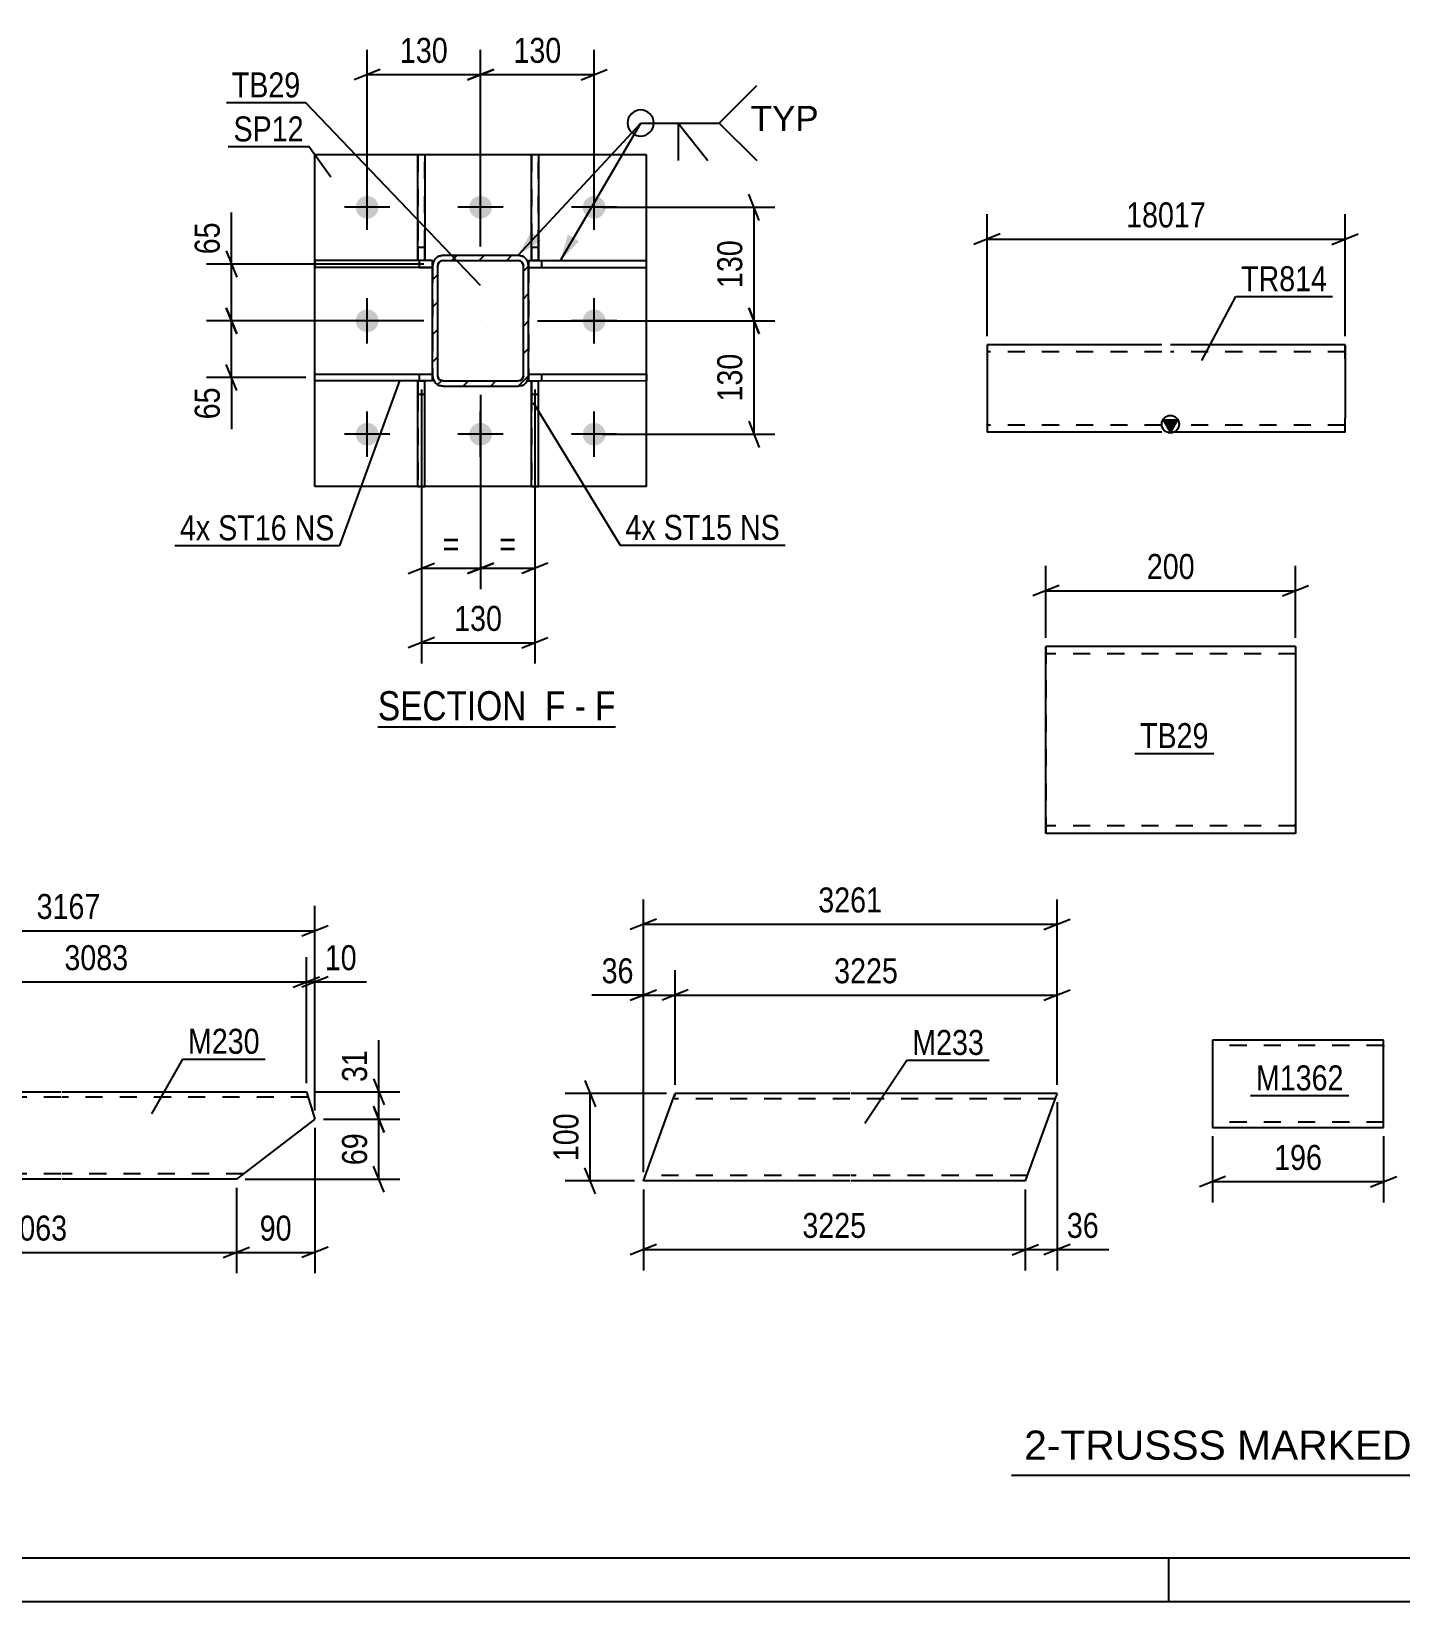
# Model space of a CAD drawing. Header units: millimetres. Extents: x 0 to 841, y 0 to 594.
# Drawn here: x 290.8 to 447.6, y 0 to 179.9 of the extents above; entities that cross this region are included whole.
import ezdxf

# ---------------------------------------------------------------- set-up
doc = ezdxf.new("R2010")
doc.units = ezdxf.units.MM
doc.linetypes.add('DXK_LINE_DOT2', pattern=[3.9198, 1.9599, -1.9599])
doc.linetypes.add('DXK_LINE_DOT3', pattern=[5.9187, 2.979, -0.9799, 0.9799, -0.9799])
doc.styles.add('Arial', font='ARIAL.TTF', dxfattribs={"height": 0.2})
doc.styles.add('Arial Narrow', font='ARIALN.TTF', dxfattribs={"height": 0.2})

# ---------------------------------------------------------------- blocks, each defined once
blk = doc.blocks.new('Unknown-272366259-1135')
at = {"color": 5, "linetype": 'Continuous'}
for p, q in [((5, 5), (836, 5)), ((421, 0), (421, 5)), ((0, 0), (841, 0))]:
    blk.add_line(p, q, dxfattribs=at)
blk = doc.blocks.new('Unknown-272366259-17 - 2912')
at = {"color": 6, "linetype": 'Continuous'}
blk.add_line((330.43, 100.21), (357.64, 100.21), dxfattribs=at)
at = {"color": 0, "linetype": 'Continuous'}
for points in [[(348.53, 100.96), (348.53, 104.46), (330.43, 104.46), (330.43, 100.96)], [(351.93, 100.96), (351.93, 104.46), (349.58, 104.46), (349.58, 100.96)], [(354.25, 100.96), (354.25, 104.46), (352.98, 104.46), (352.98, 100.96)], [(357.64, 100.96), (357.64, 104.46), (355.3, 104.46), (355.3, 100.96)]]:
    blk.add_wipeout(points, dxfattribs=at)
at = {"color": 7, "linetype": 'Continuous', "style": 'Arial Narrow'}
for s, p in [('SECTION ', (330.43, 100.96)), ('F', (349.58, 100.96)), ('F', (355.3, 100.96)), ('-', (352.98, 100.96))]:
    blk.add_text(s, height=3.34, dxfattribs=at).set_placement(p)
blk = doc.blocks.new('Part-272366259-5274 - 5268')
at = {"color": 2, "linetype": 'Continuous'}
for p, q in [((274.13, 58.4), (272.55, 57.2)), ((274.13, 58.4), (294.13, 58.4)), ((294.23, 58.4), (322.24, 58.4)), ((322.24, 58.4), (323.22, 55.26)), ((272.55, 57.2), (266.79, 52.81)), ((323.22, 55.26), (314.23, 48.4)), ((267.78, 49.6), (266.79, 52.81)), ((268.13, 48.49), (267.78, 49.6)), ((268.16, 48.4), (268.13, 48.49)), ((294.13, 48.4), (268.16, 48.4)), ((314.23, 48.4), (294.23, 48.4))]:
    blk.add_line(p, q, dxfattribs=at)
at = {"color": 7, "linetype": 'DXK_LINE_DOT2'}
for p, q in [((274.13, 58.4), (273.16, 57.66)), ((294.13, 57.8), (273.34, 57.8)), ((322.43, 57.8), (294.23, 57.8)), ((267.78, 49.6), (268.05, 48.76)), ((294.13, 49), (267.97, 49)), ((315.02, 49), (294.23, 49))]:
    blk.add_line(p, q, dxfattribs=at)
blk = doc.blocks.new('Part-272366259-2799 - 2783')
at = {"color": 2, "linetype": 'Continuous'}
for p, q in [((364.04, 57), (364.48, 58.2)), ((384.48, 58.2), (364.48, 58.2)), ((408.22, 58.2), (384.58, 58.2)), ((408.09, 57.85), (404.58, 48.2)), ((408.19, 58.11), (408.09, 57.85)), ((408.22, 58.2), (408.19, 58.11)), ((360.84, 48.2), (364.04, 57)), ((384.48, 48.2), (360.84, 48.2)), ((404.58, 48.2), (384.58, 48.2))]:
    blk.add_line(p, q, dxfattribs=at)
at = {"color": 7, "linetype": 'DXK_LINE_DOT2'}
for p, q in [((384.48, 57.6), (364.26, 57.6)), ((364.45, 58.11), (364.35, 57.85)), ((364.48, 58.2), (364.45, 58.11)), ((408, 57.6), (384.58, 57.6)), ((384.48, 48.8), (361.06, 48.8)), ((404.8, 48.8), (384.58, 48.8)), ((360.84, 48.2), (360.87, 48.29))]:
    blk.add_line(p, q, dxfattribs=at)
blk = doc.blocks.new('Part-272366259-2927 - 2912')
at = {"color": 2, "linetype": 'Continuous'}
for p, q in [((348.81, 165.74), (348.01, 165.74)), ((348.01, 153.65), (348.01, 165.74)), ((348.81, 165.74), (348.81, 153.65)), ((348.81, 153.65), (348.01, 153.65)), ((348.81, 153.65), (348.81, 153.65))]:
    blk.add_line(p, q, dxfattribs=at)
at = {"color": 7, "linetype": 'DXK_LINE_DOT2'}
for p, q in [((348.01, 165.74), (348.01, 155.15)), ((348.81, 155.15), (348.81, 165.74)), ((348.81, 155.15), (348.01, 155.15)), ((348.01, 155.15), (348.01, 153.65)), ((348.81, 153.65), (348.81, 155.15))]:
    blk.add_line(p, q, dxfattribs=at)
blk = doc.blocks.new('Part-272366259-2934 - 2912')
at = {"color": 2, "linetype": 'Continuous'}
for p, q in [((323.2, 139.84), (323.2, 140.64)), ((323.2, 140.64), (336.7, 140.64)), ((336.7, 140.44), (336.7, 139.84)), ((335.01, 139.84), (323.2, 139.84)), ((336.7, 139.84), (335.81, 139.84)), ((336.7, 139.84), (336.7, 139.84))]:
    blk.add_line(p, q, dxfattribs=at)
at = {"color": 7, "linetype": 'DXK_LINE_DOT2'}
for p, q in [((335.2, 139.84), (335.2, 140.64)), ((335.2, 140.64), (336.7, 140.64)), ((336.7, 139.84), (336.7, 140.64)), ((336.7, 140.64), (336.7, 140.44)), ((335.81, 139.84), (335.01, 139.84))]:
    blk.add_line(p, q, dxfattribs=at)
blk = doc.blocks.new('Part-272366259-2985 - 2912')
at = {"color": 2, "linetype": 'Continuous'}
for p, q in [((335.01, 139.85), (335.01, 139.85)), ((335.01, 127.74), (335.01, 139.85)), ((335.01, 139.85), (335.81, 139.85)), ((335.81, 127.74), (335.81, 139.85)), ((335.01, 127.74), (335.81, 127.74))]:
    blk.add_line(p, q, dxfattribs=at)
at = {"color": 7, "linetype": 'DXK_LINE_DOT2'}
for p, q in [((335.01, 139.85), (335.01, 138.35)), ((335.01, 139.85), (335.01, 139.85)), ((335.81, 138.35), (335.81, 139.85)), ((335.01, 138.35), (335.01, 127.74)), ((335.01, 138.35), (335.81, 138.35)), ((335.81, 127.74), (335.81, 138.35))]:
    blk.add_line(p, q, dxfattribs=at)
blk = doc.blocks.new('Part-272366259-2941 - 2912')
at = {"linetype": 'Continuous'}
h = blk.add_hatch(dxfattribs=at)
h.set_pattern_fill('', scale=0.7, style=0, pattern_type=0)
h.set_pattern_definition([(45, (347.699, 140.4368), (-1.57154, 1.57154), [])])
h.paths.add_polyline_path([(347.61, 139.98), (347.7, 140.44), (347.7, 153.04), (347.61, 153.5), (347.35, 153.89), (346.96, 154.15), (346.5, 154.24), (337.9, 154.24), (337.44, 154.15), (337.05, 153.89), (336.79, 153.5), (336.7, 153.04), (336.7, 140.44), (336.79, 139.98), (337.05, 139.59), (337.44, 139.33), (337.9, 139.24), (346.5, 139.24), (346.96, 139.33), (347.35, 139.59)])
h.paths.add_polyline_path([(346.73, 139.88), (346.5, 139.84), (337.9, 139.84), (337.67, 139.88), (337.47, 140.01), (337.34, 140.21), (337.3, 140.44), (337.3, 153.04), (337.34, 153.27), (337.47, 153.46), (337.67, 153.59), (337.9, 153.64), (346.5, 153.64), (346.73, 153.59), (346.92, 153.46), (347.05, 153.27), (347.1, 153.04), (347.1, 140.44), (347.05, 140.21), (346.92, 140.01)])
at = {"color": 7, "linetype": 'DXK_LINE_DOT2'}
for p, q in [((336.7, 153.04), (336.79, 153.5)), ((336.7, 153.04), (336.7, 140.44)), ((337.34, 153.27), (337.3, 153.04)), ((337.3, 140.44), (337.3, 153.04)), ((337.47, 153.46), (337.34, 153.27)), ((337.44, 154.15), (337.9, 154.24)), ((337.67, 153.59), (337.47, 153.46)), ((337.9, 153.64), (337.67, 153.59)), ((337.9, 154.24), (346.5, 154.24)), ((337.9, 153.64), (346.5, 153.64)), ((346.5, 154.24), (346.96, 154.15)), ((346.73, 153.59), (346.5, 153.64)), ((346.92, 153.46), (346.73, 153.59)), ((347.05, 153.27), (346.92, 153.46)), ((347.1, 153.04), (347.05, 153.27)), ((347.1, 140.44), (347.1, 153.04)), ((347.61, 153.5), (347.7, 153.04)), ((347.7, 153.04), (347.7, 140.44)), ((336.79, 139.98), (336.7, 140.44)), ((337.3, 140.44), (337.34, 140.21)), ((347.05, 140.21), (347.1, 140.44)), ((347.7, 140.44), (347.61, 139.98)), ((337.34, 140.21), (337.47, 140.01)), ((337.9, 139.24), (337.44, 139.33)), ((337.47, 140.01), (337.67, 139.88)), ((337.67, 139.88), (337.9, 139.84)), ((337.9, 139.84), (346.5, 139.84)), ((337.9, 139.24), (346.5, 139.24)), ((346.5, 139.84), (346.73, 139.88)), ((346.96, 139.33), (346.5, 139.24)), ((346.73, 139.88), (346.92, 140.01)), ((346.92, 140.01), (347.05, 140.21))]:
    blk.add_line(p, q, dxfattribs=at)
at = {"color": 2, "linetype": 'Continuous'}
for p, q in [((336.79, 153.5), (336.7, 153.04)), ((336.7, 153.04), (336.7, 153.04)), ((336.7, 140.44), (336.7, 153.04)), ((337.3, 153.04), (337.34, 153.27)), ((337.3, 153.04), (337.3, 153.04)), ((337.3, 140.44), (337.3, 153.04)), ((337.34, 153.27), (337.47, 153.46)), ((337.9, 154.24), (337.44, 154.15)), ((337.47, 153.46), (337.67, 153.59)), ((337.67, 153.59), (337.9, 153.64)), ((337.9, 154.24), (337.9, 154.24)), ((337.9, 154.24), (346.5, 154.24)), ((337.9, 153.64), (337.9, 153.64)), ((337.9, 153.64), (346.5, 153.64)), ((346.5, 154.24), (346.5, 154.24)), ((346.96, 154.15), (346.5, 154.24)), ((346.5, 153.64), (346.5, 153.64)), ((346.5, 153.64), (346.73, 153.59)), ((346.73, 153.59), (346.92, 153.46)), ((346.92, 153.46), (347.05, 153.27)), ((347.05, 153.27), (347.1, 153.04)), ((347.1, 153.04), (347.1, 153.04)), ((347.1, 140.44), (347.1, 153.04)), ((347.7, 153.04), (347.61, 153.5)), ((347.7, 153.04), (347.7, 153.04)), ((347.7, 140.44), (347.7, 153.04)), ((336.7, 140.44), (336.7, 140.44)), ((336.7, 140.44), (336.79, 139.98)), ((337.3, 140.44), (337.3, 140.44)), ((337.34, 140.21), (337.3, 140.44)), ((347.1, 140.44), (347.05, 140.21)), ((347.1, 140.44), (347.1, 140.44)), ((347.61, 139.98), (347.7, 140.44)), ((347.7, 140.44), (347.7, 140.44)), ((337.47, 140.01), (337.34, 140.21)), ((337.44, 139.33), (337.9, 139.24)), ((337.67, 139.88), (337.47, 140.01)), ((337.9, 139.84), (337.67, 139.88)), ((337.9, 139.84), (337.9, 139.84)), ((337.9, 139.84), (346.5, 139.84)), ((337.9, 139.24), (337.9, 139.24)), ((337.9, 139.24), (346.5, 139.24)), ((346.73, 139.88), (346.5, 139.84)), ((346.5, 139.84), (346.5, 139.84)), ((346.5, 139.24), (346.96, 139.33)), ((346.5, 139.24), (346.5, 139.24)), ((346.92, 140.01), (346.73, 139.88)), ((347.05, 140.21), (346.92, 140.01))]:
    blk.add_line(p, q, dxfattribs=at)
at = {"color": 7, "linetype": 'DXK_LINE_DOT3'}
blk.add_line((342.2, 146.74), (342.2, 146.74), dxfattribs=at)
at = {"color": 7, "linetype": 'DXK_LINE_DOT2'}
for centre, start, end in [((337.9, 153.04), 112.5, 157.5), ((346.5, 153.04), 22.5, 67.5), ((337.9, 140.44), 202.5, 247.5), ((346.5, 140.44), 292.5, 337.5)]:
    blk.add_arc(centre, 1.2, start, end, dxfattribs=at)
at = {"color": 2, "linetype": 'Continuous'}
for centre, start, end in [((337.9, 153.04), 112.5, 157.5), ((346.5, 153.04), 22.5, 67.5), ((337.9, 140.44), 202.5, 247.5), ((346.5, 140.44), 292.5, 337.5)]:
    blk.add_arc(centre, 1.2, start, end, dxfattribs=at)
blk = doc.blocks.new('Part-272366259-2995 - 2912')
at = {"color": 2, "linetype": 'Continuous'}
for p, q in [((323.2, 127.74), (323.2, 165.74)), ((361.2, 165.74), (323.2, 165.74)), ((361.2, 127.74), (361.2, 165.74)), ((361.2, 127.74), (323.2, 127.74))]:
    blk.add_line(p, q, dxfattribs=at)
blk = doc.blocks.new('Part-272366259-2963 - 2912')
at = {"color": 2, "linetype": 'Continuous'}
for p, q in [((335.81, 165.74), (335.01, 165.74)), ((335.02, 153.65), (335.01, 165.74)), ((335.81, 165.74), (335.82, 153.65)), ((335.82, 153.65), (335.02, 153.65)), ((335.82, 153.65), (335.82, 153.65))]:
    blk.add_line(p, q, dxfattribs=at)
at = {"color": 7, "linetype": 'DXK_LINE_DOT2'}
for p, q in [((335.01, 165.74), (335.02, 155.15)), ((335.82, 155.15), (335.81, 165.74)), ((335.82, 155.15), (335.02, 155.15)), ((335.02, 155.15), (335.02, 153.65)), ((335.82, 153.65), (335.82, 155.15))]:
    blk.add_line(p, q, dxfattribs=at)
blk = doc.blocks.new('Part-272366259-3003 - 2912')
at = {"color": 2, "linetype": 'Continuous'}
for p, q in [((347.7, 153.63), (361.2, 153.64)), ((347.7, 153.63), (347.7, 153.63)), ((347.7, 153.63), (347.7, 153.04)), ((361.2, 152.84), (361.2, 153.64)), ((347.7, 152.83), (361.2, 152.84))]:
    blk.add_line(p, q, dxfattribs=at)
at = {"color": 7, "linetype": 'DXK_LINE_DOT2'}
for p, q in [((347.7, 152.83), (347.7, 153.63)), ((347.7, 153.04), (347.7, 152.83)), ((349.2, 152.83), (349.2, 153.63)), ((347.7, 152.83), (347.7, 152.83))]:
    blk.add_line(p, q, dxfattribs=at)
blk = doc.blocks.new('Part-272366259-3009 - 2912')
at = {"color": 2, "linetype": 'Continuous'}
for p, q in [((348.01, 139.85), (348.01, 139.85)), ((348.01, 127.74), (348.01, 139.85)), ((348.01, 139.85), (348.81, 139.85)), ((348.81, 127.74), (348.81, 139.85)), ((348.01, 127.74), (348.81, 127.74))]:
    blk.add_line(p, q, dxfattribs=at)
at = {"color": 7, "linetype": 'DXK_LINE_DOT2'}
for p, q in [((348.01, 139.85), (348.01, 138.35)), ((348.01, 139.85), (348.01, 139.85)), ((348.81, 138.35), (348.81, 139.85)), ((348.01, 138.35), (348.01, 127.74)), ((348.01, 138.35), (348.81, 138.35)), ((348.81, 127.74), (348.81, 138.35))]:
    blk.add_line(p, q, dxfattribs=at)
blk = doc.blocks.new('Part-272366259-3026 - 2912')
at = {"color": 2, "linetype": 'Continuous'}
for p, q in [((347.7, 140.63), (361.2, 140.64)), ((347.7, 140.44), (347.7, 139.83)), ((361.2, 140.64), (361.2, 139.84)), ((347.7, 139.83), (347.7, 139.83)), ((348.01, 139.83), (347.7, 139.83)), ((361.2, 139.84), (348.81, 139.83))]:
    blk.add_line(p, q, dxfattribs=at)
at = {"color": 7, "linetype": 'DXK_LINE_DOT2'}
for p, q in [((347.7, 140.63), (347.7, 140.63)), ((347.7, 140.63), (347.7, 139.83)), ((347.7, 140.63), (347.7, 140.44)), ((349.2, 139.83), (349.2, 140.63)), ((348.81, 139.83), (348.01, 139.83))]:
    blk.add_line(p, q, dxfattribs=at)
blk = doc.blocks.new('Part-272366259-3031 - 2912')
at = {"color": 2, "linetype": 'Continuous'}
for p, q in [((336.7, 153.64), (323.2, 153.64)), ((323.2, 153.64), (323.2, 152.84)), ((336.7, 153.64), (336.7, 153.64)), ((336.7, 153.64), (336.7, 153.03)), ((336.7, 152.84), (323.2, 152.84))]:
    blk.add_line(p, q, dxfattribs=at)
at = {"color": 7, "linetype": 'DXK_LINE_DOT2'}
for p, q in [((335.2, 152.84), (335.2, 153.64)), ((336.7, 152.84), (336.7, 153.64)), ((336.7, 153.03), (336.7, 152.84)), ((335.2, 152.84), (336.7, 152.84))]:
    blk.add_line(p, q, dxfattribs=at)
blk = doc.blocks.new('Bolt-272366259-3039 - 2912')
at = {"linetype": 'Continuous'}
for points in [[(327.9, 159.74, -1), (330.5, 159.74, -1)], [(340.9, 159.74, -1), (343.5, 159.74, -1)], [(353.9, 159.74, -1), (356.5, 159.74, -1)], [(327.9, 146.74, -1), (330.5, 146.74, -1)], [(353.9, 146.74, -1), (356.5, 146.74, -1)], [(327.9, 133.74, -1), (330.5, 133.74, -1)], [(340.9, 133.74, -1), (343.5, 133.74, -1)], [(353.9, 133.74, -1), (356.5, 133.74, -1)]]:
    blk.add_hatch(color=1, dxfattribs=at).paths.add_polyline_path(points)
at = {"color": 1, "linetype": 'Continuous'}
for p, q in [((329.2, 157.14), (329.2, 162.34)), ((342.2, 157.14), (342.2, 162.34)), ((355.2, 157.14), (355.2, 162.34)), ((331.8, 159.74), (326.6, 159.74)), ((344.8, 159.74), (339.6, 159.74)), ((357.8, 159.74), (352.6, 159.74)), ((329.2, 144.14), (329.2, 149.34)), ((355.2, 144.14), (355.2, 149.34)), ((331.8, 146.74), (326.6, 146.74)), ((357.8, 146.74), (352.6, 146.74)), ((329.2, 131.14), (329.2, 136.34)), ((342.2, 131.14), (342.2, 136.34)), ((355.2, 131.14), (355.2, 136.34)), ((331.8, 133.74), (326.6, 133.74)), ((344.8, 133.74), (339.6, 133.74)), ((357.8, 133.74), (352.6, 133.74))]:
    blk.add_line(p, q, dxfattribs=at)
blk = doc.blocks.new('Part-272366259-2760 - 2756')
at = {"color": 2, "linetype": 'Continuous'}
for p, q in [((406.95, 107.71), (406.95, 109.43)), ((406.95, 109.43), (406.95, 109.43)), ((435.53, 109.43), (406.95, 109.43)), ((435.53, 109.43), (435.53, 109.3)), ((435.53, 109.3), (435.53, 108.92)), ((435.53, 108.92), (435.53, 107.71)), ((406.95, 88), (406.95, 107.71)), ((435.53, 107.71), (435.53, 88)), ((406.95, 88), (406.95, 88)), ((435.53, 88), (406.95, 88))]:
    blk.add_line(p, q, dxfattribs=at)
at = {"color": 7, "linetype": 'DXK_LINE_DOT2'}
for p, q in [((406.95, 109.43), (406.95, 88)), ((406.95, 109.43), (406.95, 109.43)), ((406.95, 108.57), (406.95, 108.57)), ((435.53, 108.57), (406.95, 108.57)), ((406.95, 108.5), (406.95, 108.57)), ((406.95, 108.37), (406.95, 108.5)), ((406.95, 108.32), (406.95, 108.37)), ((406.95, 108.04), (406.95, 108.32)), ((435.53, 109.43), (435.53, 88)), ((435.53, 108.37), (435.53, 107.71)), ((406.95, 88.92), (406.95, 89.06)), ((406.95, 88.86), (406.95, 88.86)), ((435.53, 88.86), (406.95, 88.86)), ((435.53, 88.92), (435.53, 89.06)), ((435.53, 88.86), (435.53, 88.92)), ((406.95, 88), (406.95, 88))]:
    blk.add_line(p, q, dxfattribs=at)
blk = doc.blocks.new('Part-272366259-2736 - 2730')
at = {"linetype": 'Continuous'}
blk.add_hatch(color=2, dxfattribs=at).paths.add_polyline_path([(421.2, 133.99), (420.4, 135.39), (422, 135.39)])
at = {"color": 2, "linetype": 'Continuous'}
for p, q in [((420.2, 143.99), (400.2, 143.99)), ((400.2, 143.99), (400.2, 133.99)), ((441.2, 143.99), (421.2, 143.99)), ((441.2, 143.99), (441.2, 142.39)), ((441.2, 142.39), (441.2, 135.59)), ((421.2, 133.99), (420.4, 135.39)), ((420.4, 135.39), (422, 135.39)), ((422, 135.39), (421.2, 133.99)), ((441.2, 133.99), (441.2, 135.59)), ((420.2, 133.99), (400.2, 133.99)), ((441.2, 133.99), (421.2, 133.99))]:
    blk.add_line(p, q, dxfattribs=at)
at = {"color": 7, "linetype": 'DXK_LINE_DOT2'}
for p, q in [((420.2, 143.19), (400.2, 143.19)), ((441.2, 143.19), (421.2, 143.19)), ((441.2, 142.39), (441.2, 143.87)), ((441.2, 134.86), (441.2, 135.29)), ((400.2, 134.79), (400.2, 134.86)), ((420.2, 134.79), (400.2, 134.79)), ((441.2, 134.79), (421.2, 134.79)), ((441.2, 134.79), (441.2, 134.86))]:
    blk.add_line(p, q, dxfattribs=at)
at = {"color": 2, "linetype": 'Continuous'}
blk.add_circle((421.2, 134.89), 1, dxfattribs=at)
blk = doc.blocks.new('Part-272366259-18644 - 18643')
at = {"color": 2, "linetype": 'Continuous'}
for p, q in [((445.62, 64.32), (426.02, 64.32)), ((426.02, 64.32), (426.02, 54.41)), ((445.62, 55.52), (445.62, 64.32)), ((426.02, 54.41), (426.02, 54.32)), ((426.02, 54.32), (445.62, 54.32)), ((445.62, 54.32), (445.62, 55.52))]:
    blk.add_line(p, q, dxfattribs=at)
at = {"color": 7, "linetype": 'DXK_LINE_DOT2'}
for p, q in [((445.62, 63.72), (426.02, 63.72)), ((445.62, 63.72), (445.62, 63.68)), ((445.62, 63.68), (445.62, 63.72)), ((445.62, 63.58), (445.62, 63.68)), ((445.62, 63.68), (445.62, 63.58)), ((426.02, 54.92), (426.02, 54.97)), ((445.62, 54.92), (426.02, 54.92)), ((445.62, 54.97), (445.62, 55.29)), ((445.62, 54.92), (445.62, 54.97))]:
    blk.add_line(p, q, dxfattribs=at)
blk = doc.blocks.new('StraightDimension-272366259-5302 - 5268')
at = {"color": 7, "linetype": 'Continuous'}
for p, q in [((329.94, 59.9), (331.14, 56.9)), ((323.24, 58.4), (332.94, 58.4)), ((330.54, 55.26), (330.54, 58.4)), ((331.14, 53.76), (329.94, 56.76)), ((324.22, 55.26), (332.94, 55.26))]:
    blk.add_line(p, q, dxfattribs=at)
at = {"color": 0}
blk.add_wipeout([(329.79, 63.78), (325.59, 63.78), (325.59, 58.93), (329.79, 58.93)], dxfattribs=at)
at = {"color": 7, "linetype": 'Continuous'}
blk.add_line((330.54, 58.4), (330.54, 64.31), dxfattribs=at)
blk.add_line((330.54, 58.4), (330.54, 64.31), dxfattribs=at)
at = {"color": 3, "style": 'Arial Narrow'}
blk.add_text('31', height=2.863, rotation=90.0002, dxfattribs=at).set_placement((329.19, 59.53))
blk = doc.blocks.new('StraightDimension-272366259-5393 - 5268')
at = {"color": 7, "linetype": 'Continuous'}
for p, q in [((268.16, 47.4), (268.16, 37.61)), ((314.23, 47.4), (314.23, 37.61)), ((269.66, 40.61), (266.66, 39.41)), ((268.16, 40.01), (314.23, 40.01)), ((312.73, 39.41), (315.73, 40.61))]:
    blk.add_line(p, q, dxfattribs=at)
at = {"color": 0}
blk.add_wipeout([(295.45, 40.76), (295.45, 44.96), (286.94, 44.96), (286.94, 40.76)], dxfattribs=at)
at = {"color": 3, "style": 'Arial Narrow'}
blk.add_text('3063', height=2.863, dxfattribs=at).set_placement((287.54, 41.36))
blk = doc.blocks.new('StraightDimension-272366259-5277 - 5268')
at = {"color": 7, "linetype": 'Continuous'}
for p, q in [((329.94, 56.76), (331.14, 53.76)), ((324.22, 55.26), (332.94, 55.26)), ((330.54, 48.4), (330.54, 55.26)), ((331.14, 46.9), (329.94, 49.9)), ((315.23, 48.4), (332.94, 48.4))]:
    blk.add_line(p, q, dxfattribs=at)
at = {"color": 0}
blk.add_wipeout([(329.79, 54.26), (325.59, 54.26), (325.59, 49.4), (329.79, 49.4)], dxfattribs=at)
at = {"color": 3, "style": 'Arial Narrow'}
blk.add_text('69', height=2.863, rotation=90.0002, dxfattribs=at).set_placement((329.19, 50))
blk = doc.blocks.new('StraightDimension-272366259-5417 - 5268')
at = {"color": 7, "linetype": 'Continuous'}
for p, q in [((323.22, 54.26), (323.22, 37.61)), ((314.23, 47.4), (314.23, 37.61)), ((312.73, 39.41), (315.73, 40.61)), ((314.23, 40.01), (323.22, 40.01)), ((324.72, 40.61), (321.72, 39.41))]:
    blk.add_line(p, q, dxfattribs=at)
at = {"color": 0}
blk.add_wipeout([(321.15, 40.76), (321.15, 44.96), (316.3, 44.96), (316.3, 40.76)], dxfattribs=at)
at = {"color": 3, "style": 'Arial Narrow'}
blk.add_text('90', height=2.863, dxfattribs=at).set_placement((316.9, 41.36))
blk = doc.blocks.new('StraightDimension-272366259-5435 - 5268')
at = {"color": 7, "linetype": 'Continuous'}
for p, q in [((266.79, 53.81), (266.79, 79.71)), ((323.22, 56.26), (323.22, 79.71)), ((268.29, 77.46), (265.29, 76.26)), ((321.72, 76.26), (324.72, 77.46)), ((266.79, 76.86), (323.22, 76.86))]:
    blk.add_line(p, q, dxfattribs=at)
at = {"color": 0}
blk.add_wipeout([(299.26, 77.61), (299.26, 81.81), (290.75, 81.81), (290.75, 77.61)], dxfattribs=at)
at = {"color": 3, "style": 'Arial Narrow'}
blk.add_text('3167', height=2.863, dxfattribs=at).set_placement((291.35, 78.21))
blk = doc.blocks.new('StraightDimension-272366259-5446 - 5268')
at = {"color": 7, "linetype": 'Continuous'}
for p, q in [((322.24, 59.4), (322.24, 73.84)), ((323.22, 56.26), (323.22, 73.84)), ((320.74, 70.39), (323.74, 71.59)), ((324.72, 71.59), (321.72, 70.39)), ((322.24, 70.99), (323.22, 70.99))]:
    blk.add_line(p, q, dxfattribs=at)
at = {"color": 0}
blk.add_wipeout([(328.6, 71.74), (328.6, 75.94), (323.75, 75.94), (323.75, 71.74)], dxfattribs=at)
at = {"color": 7, "linetype": 'Continuous'}
blk.add_line((323.22, 70.99), (329.13, 70.99), dxfattribs=at)
blk.add_line((323.22, 70.99), (329.13, 70.99), dxfattribs=at)
at = {"color": 3, "style": 'Arial Narrow'}
blk.add_text('10', height=2.863, dxfattribs=at).set_placement((324.35, 72.34))
blk = doc.blocks.new('StraightDimension-272366259-5480 - 5268')
at = {"color": 7, "linetype": 'Continuous'}
for p, q in [((274.13, 59.4), (274.13, 73.84)), ((322.24, 59.4), (322.24, 73.84)), ((275.63, 71.59), (272.63, 70.39)), ((274.13, 70.99), (322.24, 70.99)), ((320.74, 70.39), (323.74, 71.59))]:
    blk.add_line(p, q, dxfattribs=at)
at = {"color": 0}
blk.add_wipeout([(302.44, 71.74), (302.44, 75.94), (293.93, 75.94), (293.93, 71.74)], dxfattribs=at)
at = {"color": 3, "style": 'Arial Narrow'}
blk.add_text('3083', height=2.863, dxfattribs=at).set_placement((294.53, 72.34))
blk = doc.blocks.new('StraightDimension-272366259-2802 - 2783')
at = {"color": 7, "linetype": 'Continuous'}
for p, q in [((354.15, 59.7), (355.35, 56.7)), ((363.48, 58.2), (351.9, 58.2)), ((354.75, 48.2), (354.75, 58.2)), ((355.35, 46.7), (354.15, 49.7)), ((359.84, 48.2), (351.9, 48.2))]:
    blk.add_line(p, q, dxfattribs=at)
at = {"color": 0}
blk.add_wipeout([(354, 56.55), (349.8, 56.55), (349.8, 49.86), (354, 49.86)], dxfattribs=at)
at = {"color": 3, "style": 'Arial Narrow'}
blk.add_text('100', height=2.863, rotation=90.0002, dxfattribs=at).set_placement((353.4, 50.46))
blk = doc.blocks.new('StraightDimension-272366259-2876 - 2783')
at = {"color": 7, "linetype": 'Continuous'}
for p, q in [((364.48, 59.2), (364.48, 72.34)), ((408.22, 59.2), (408.22, 72.34)), ((365.98, 70.09), (362.98, 68.89)), ((364.48, 69.49), (408.22, 69.49)), ((406.72, 68.89), (409.72, 70.09))]:
    blk.add_line(p, q, dxfattribs=at)
at = {"color": 0}
blk.add_wipeout([(390.61, 70.24), (390.61, 74.44), (382.09, 74.44), (382.09, 70.24)], dxfattribs=at)
at = {"color": 3, "style": 'Arial Narrow'}
blk.add_text('3225', height=2.863, dxfattribs=at).set_placement((382.69, 70.84))
blk = doc.blocks.new('StraightDimension-272366259-2828 - 2783')
at = {"color": 7, "linetype": 'Continuous'}
for p, q in [((360.84, 49.2), (360.84, 80.45)), ((408.22, 59.2), (408.22, 80.45)), ((362.34, 78.2), (359.34, 77)), ((360.84, 77.6), (408.22, 77.6)), ((406.72, 77), (409.72, 78.2))]:
    blk.add_line(p, q, dxfattribs=at)
at = {"color": 0}
blk.add_wipeout([(388.79, 78.35), (388.79, 82.55), (380.27, 82.55), (380.27, 78.35)], dxfattribs=at)
at = {"color": 3, "style": 'Arial Narrow'}
blk.add_text('3261', height=2.863, dxfattribs=at).set_placement((380.87, 78.95))
blk = doc.blocks.new('StraightDimension-272366259-2839 - 2783')
at = {"color": 7, "linetype": 'Continuous'}
for p, q in [((408.22, 57.2), (408.22, 37.92)), ((404.58, 47.2), (404.58, 37.92)), ((403.08, 39.72), (406.08, 40.92)), ((404.58, 40.32), (408.22, 40.32)), ((409.72, 40.92), (406.72, 39.72))]:
    blk.add_line(p, q, dxfattribs=at)
at = {"color": 0}
blk.add_wipeout([(413.6, 41.07), (413.6, 45.27), (408.74, 45.27), (408.74, 41.07)], dxfattribs=at)
at = {"color": 7, "linetype": 'Continuous'}
blk.add_line((408.22, 40.32), (414.13, 40.32), dxfattribs=at)
blk.add_line((408.22, 40.32), (414.13, 40.32), dxfattribs=at)
at = {"color": 3, "style": 'Arial Narrow'}
blk.add_text('36', height=2.863, dxfattribs=at).set_placement((409.34, 41.67))
blk = doc.blocks.new('StraightDimension-272366259-2858 - 2783')
at = {"color": 7, "linetype": 'Continuous'}
for p, q in [((360.84, 47.2), (360.84, 37.92)), ((404.58, 47.2), (404.58, 37.92)), ((362.34, 40.92), (359.34, 39.72)), ((360.84, 40.32), (404.58, 40.32)), ((403.08, 39.72), (406.08, 40.92))]:
    blk.add_line(p, q, dxfattribs=at)
at = {"color": 0}
blk.add_wipeout([(386.97, 41.07), (386.97, 45.27), (378.45, 45.27), (378.45, 41.07)], dxfattribs=at)
at = {"color": 3, "style": 'Arial Narrow'}
blk.add_text('3225', height=2.863, dxfattribs=at).set_placement((379.05, 41.67))
blk = doc.blocks.new('StraightDimension-272366259-2893 - 2783')
at = {"color": 7, "linetype": 'Continuous'}
for p, q in [((360.84, 49.2), (360.84, 72.34)), ((364.48, 59.2), (364.48, 72.34)), ((359.34, 68.89), (362.34, 70.09)), ((360.84, 69.49), (364.48, 69.49)), ((365.98, 70.09), (362.98, 68.89))]:
    blk.add_line(p, q, dxfattribs=at)
at = {"color": 0}
blk.add_wipeout([(360.32, 70.24), (360.32, 74.44), (355.46, 74.44), (355.46, 70.24)], dxfattribs=at)
at = {"color": 7, "linetype": 'Continuous'}
blk.add_line((360.84, 69.49), (354.93, 69.49), dxfattribs=at)
blk.add_line((360.84, 69.49), (354.93, 69.49), dxfattribs=at)
at = {"color": 3, "style": 'Arial Narrow'}
blk.add_text('36', height=2.863, dxfattribs=at).set_placement((356.06, 70.84))
blk = doc.blocks.new('StraightDimension-272366259-3062 - 2912')
at = {"color": 7, "linetype": 'Continuous'}
for p, q in [((313.07, 148.24), (314.27, 145.24)), ((335.7, 146.74), (310.82, 146.74)), ((313.67, 140.24), (313.67, 146.74)), ((314.27, 138.74), (313.07, 141.74)), ((322.2, 140.24), (310.82, 140.24))]:
    blk.add_line(p, q, dxfattribs=at)
at = {"color": 0}
blk.add_wipeout([(312.92, 139.71), (308.72, 139.71), (308.72, 134.85), (312.92, 134.85)], dxfattribs=at)
at = {"color": 7, "linetype": 'Continuous'}
blk.add_line((313.67, 140.24), (313.67, 134.33), dxfattribs=at)
blk.add_line((313.67, 140.24), (313.67, 134.33), dxfattribs=at)
at = {"color": 3, "style": 'Arial Narrow'}
blk.add_text('65', height=2.863, rotation=90.0002, dxfattribs=at).set_placement((312.32, 135.45))
blk = doc.blocks.new('StraightDimension-272366259-3124 - 2912')
at = {"color": 7, "linetype": 'Continuous'}
for p, q in [((348.41, 138.85), (348.41, 115.98)), ((342.2, 138.24), (342.2, 115.98)), ((340.7, 117.78), (343.7, 118.98)), ((349.91, 118.98), (346.91, 117.78)), ((342.2, 118.38), (348.41, 118.38))]:
    blk.add_line(p, q, dxfattribs=at)
at = {"color": 0}
blk.add_wipeout([(346.87, 119.13), (346.87, 123.33), (343.75, 123.33), (343.75, 119.13)], dxfattribs=at)
at = {"color": 3, "style": 'Arial Narrow'}
blk.add_text('=', height=2.86, dxfattribs=at).set_placement((344.35, 119.73))
blk = doc.blocks.new('StraightDimension-272366259-3069 - 2912')
at = {"color": 7, "linetype": 'Continuous'}
for p, q in [((374.11, 158.24), (372.91, 161.24)), ((356.2, 159.74), (375.91, 159.74)), ((373.51, 146.74), (373.51, 159.74)), ((372.91, 148.24), (374.11, 145.24)), ((348.7, 146.74), (375.91, 146.74))]:
    blk.add_line(p, q, dxfattribs=at)
at = {"color": 0}
blk.add_wipeout([(372.76, 156.58), (368.56, 156.58), (368.56, 149.89), (372.76, 149.89)], dxfattribs=at)
at = {"color": 3, "style": 'Arial Narrow'}
blk.add_text('130', height=2.863, rotation=90.0002, dxfattribs=at).set_placement((372.16, 150.49))
blk = doc.blocks.new('StraightDimension-272366259-3053 - 2912')
at = {"color": 7, "linetype": 'Continuous'}
for p, q in [((313.07, 154.74), (314.27, 151.74)), ((335.7, 153.24), (310.82, 153.24)), ((313.67, 146.74), (313.67, 153.24)), ((314.27, 145.24), (313.07, 148.24)), ((335.7, 146.74), (310.82, 146.74))]:
    blk.add_line(p, q, dxfattribs=at)
at = {"color": 0}
blk.add_wipeout([(312.92, 158.62), (308.72, 158.62), (308.72, 153.76), (312.92, 153.76)], dxfattribs=at)
at = {"color": 7, "linetype": 'Continuous'}
blk.add_line((313.67, 153.24), (313.67, 159.14), dxfattribs=at)
blk.add_line((313.67, 153.24), (313.67, 159.14), dxfattribs=at)
at = {"color": 3, "style": 'Arial Narrow'}
blk.add_text('65', height=2.863, rotation=90.0002, dxfattribs=at).set_placement((312.32, 154.36))
blk = doc.blocks.new('StraightDimension-272366259-3079 - 2912')
at = {"color": 7, "linetype": 'Continuous'}
for p, q in [((374.11, 145.24), (372.91, 148.24)), ((348.7, 146.74), (375.91, 146.74)), ((373.51, 133.74), (373.51, 146.74)), ((372.91, 135.24), (374.11, 132.24)), ((356.2, 133.74), (375.91, 133.74))]:
    blk.add_line(p, q, dxfattribs=at)
at = {"color": 0}
blk.add_wipeout([(372.76, 143.58), (368.56, 143.58), (368.56, 136.89), (372.76, 136.89)], dxfattribs=at)
at = {"color": 3, "style": 'Arial Narrow'}
blk.add_text('130', height=2.863, rotation=90.0002, dxfattribs=at).set_placement((372.16, 137.49))
blk = doc.blocks.new('StraightDimension-272366259-3090 - 2912')
at = {"color": 7, "linetype": 'Continuous'}
for p, q in [((342.2, 155.24), (342.2, 177.79)), ((355.2, 160.74), (355.2, 177.79)), ((343.7, 175.54), (340.7, 174.34)), ((342.2, 174.94), (355.2, 174.94)), ((353.7, 174.34), (356.7, 175.54))]:
    blk.add_line(p, q, dxfattribs=at)
at = {"color": 0}
blk.add_wipeout([(352.04, 175.69), (352.04, 179.89), (345.36, 179.89), (345.36, 175.69)], dxfattribs=at)
at = {"color": 3, "style": 'Arial Narrow'}
blk.add_text('130', height=2.863, dxfattribs=at).set_placement((345.96, 176.29))
blk = doc.blocks.new('StraightDimension-272366259-3099 - 2912')
at = {"color": 7, "linetype": 'Continuous'}
for p, q in [((329.2, 160.74), (329.2, 177.79)), ((342.2, 155.24), (342.2, 177.79)), ((330.7, 175.54), (327.7, 174.34)), ((329.2, 174.94), (342.2, 174.94)), ((340.7, 174.34), (343.7, 175.54))]:
    blk.add_line(p, q, dxfattribs=at)
at = {"color": 0}
blk.add_wipeout([(339.04, 175.69), (339.04, 179.89), (332.36, 179.89), (332.36, 175.69)], dxfattribs=at)
at = {"color": 3, "style": 'Arial Narrow'}
blk.add_text('130', height=2.863, dxfattribs=at).set_placement((332.96, 176.29))
blk = doc.blocks.new('StraightDimension-272366259-3109 - 2912')
at = {"color": 7, "linetype": 'Continuous'}
for p, q in [((335.41, 138.85), (335.41, 115.98)), ((342.2, 138.24), (342.2, 115.98)), ((333.91, 117.78), (336.91, 118.98)), ((343.7, 118.98), (340.7, 117.78)), ((335.41, 118.38), (342.2, 118.38))]:
    blk.add_line(p, q, dxfattribs=at)
at = {"color": 0}
blk.add_wipeout([(340.37, 119.13), (340.37, 123.33), (337.25, 123.33), (337.25, 119.13)], dxfattribs=at)
at = {"color": 3, "style": 'Arial Narrow'}
blk.add_text('=', height=2.86, dxfattribs=at).set_placement((337.85, 119.73))
blk = doc.blocks.new('StraightDimension-272366259-18512 - 2912')
at = {"color": 7, "linetype": 'Continuous'}
for p, q in [((335.41, 137.35), (335.41, 107.46)), ((348.41, 137.35), (348.41, 107.46)), ((336.91, 110.46), (333.91, 109.26)), ((335.41, 109.86), (348.41, 109.86)), ((346.91, 109.26), (349.91, 110.46))]:
    blk.add_line(p, q, dxfattribs=at)
at = {"color": 0}
blk.add_wipeout([(345.26, 110.61), (345.26, 114.81), (338.57, 114.81), (338.57, 110.61)], dxfattribs=at)
at = {"color": 3, "style": 'Arial Narrow'}
blk.add_text('130', height=2.863, dxfattribs=at).set_placement((339.17, 111.21))
blk = doc.blocks.new('StraightDimension-272366259-2763 - 2756')
at = {"color": 7, "linetype": 'Continuous'}
for p, q in [((406.95, 110.43), (406.95, 118.66)), ((435.53, 110.43), (435.53, 118.66)), ((408.45, 116.41), (405.45, 115.21)), ((406.95, 115.81), (435.53, 115.81)), ((434.03, 115.21), (437.03, 116.41))]:
    blk.add_line(p, q, dxfattribs=at)
at = {"color": 0}
blk.add_wipeout([(424.58, 116.56), (424.58, 120.76), (417.9, 120.76), (417.9, 116.56)], dxfattribs=at)
at = {"color": 3, "style": 'Arial Narrow'}
blk.add_text('200', height=2.863, dxfattribs=at).set_placement((418.5, 117.16))
blk = doc.blocks.new('StraightDimension-272366259-2741 - 2730')
at = {"color": 7, "linetype": 'Continuous'}
for p, q in [((400.2, 144.99), (400.2, 158.94)), ((441.2, 144.99), (441.2, 158.94)), ((401.7, 156.69), (398.7, 155.49)), ((439.7, 155.49), (442.7, 156.69)), ((400.2, 156.09), (441.2, 156.09))]:
    blk.add_line(p, q, dxfattribs=at)
at = {"color": 0}
blk.add_wipeout([(425.87, 156.84), (425.87, 161.04), (415.53, 161.04), (415.53, 156.84)], dxfattribs=at)
at = {"color": 3, "style": 'Arial Narrow'}
blk.add_text('18017', height=2.863, dxfattribs=at).set_placement((416.13, 157.44))
blk = doc.blocks.new('StraightDimension-272366259-18716 - 18643')
at = {"color": 7, "linetype": 'Continuous'}
for p, q in [((426.02, 53.32), (426.02, 45.71)), ((445.62, 53.32), (445.62, 45.71)), ((427.52, 48.71), (424.52, 47.51)), ((444.12, 47.51), (447.12, 48.71)), ((426.02, 48.11), (445.62, 48.11))]:
    blk.add_line(p, q, dxfattribs=at)
at = {"color": 0}
blk.add_wipeout([(439.16, 48.86), (439.16, 53.06), (432.48, 53.06), (432.48, 48.86)], dxfattribs=at)
at = {"color": 3, "style": 'Arial Narrow'}
blk.add_text('196', height=2.863, dxfattribs=at).set_placement((433.08, 49.46))
blk = doc.blocks.new('Unknown-272366259-19409')
at = {"color": 7, "linetype": 'Continuous'}
blk.add_line((403, 14.5), (473, 14.5), dxfattribs=at)
at = {"color": 7, "style": 'Arial'}
blk.add_text('2-TRUSSS MARKED AS TR814', height=3.3428, dxfattribs=at).set_placement((404.45, 16.25))
blk = doc.blocks.new('Mark-272366259-5270 - 5268')
at = {"color": 0}
blk.add_wipeout([(316.91, 62.76), (316.91, 65.76), (308.68, 65.76), (308.68, 62.76)], dxfattribs=at)
blk.add_wipeout([(316.91, 62.76), (316.91, 65.76), (308.68, 65.76), (308.68, 62.76)], dxfattribs=at)
at = {"color": 30, "linetype": 'Continuous'}
for p, q in [((304.55, 55.9), (308.08, 62.16)), ((308.08, 62.16), (317.51, 62.16))]:
    blk.add_line(p, q, dxfattribs=at)
at = {"color": 3, "style": 'Arial Narrow'}
blk.add_text('M230', height=2.863, dxfattribs=at).set_placement((308.68, 62.76))
blk = doc.blocks.new('Mark-272366259-2795 - 2783')
at = {"color": 0}
blk.add_wipeout([(399.85, 62.63), (399.85, 65.63), (391.63, 65.63), (391.63, 62.63)], dxfattribs=at)
blk.add_wipeout([(399.85, 62.63), (399.85, 65.63), (391.63, 65.63), (391.63, 62.63)], dxfattribs=at)
at = {"color": 30, "linetype": 'Continuous'}
for p, q in [((386.2, 54.83), (391.03, 62.03)), ((391.03, 62.03), (400.45, 62.03))]:
    blk.add_line(p, q, dxfattribs=at)
at = {"color": 3, "style": 'Arial Narrow'}
blk.add_text('M233', height=2.863, dxfattribs=at).set_placement((391.63, 62.63))
blk = doc.blocks.new('Mark-272366259-2991 - 2912')
at = {"color": 0}
blk.add_wipeout([(321.94, 167.29), (321.94, 170.29), (313.9, 170.29), (313.9, 167.29)], dxfattribs=at)
blk.add_wipeout([(321.94, 167.29), (321.94, 170.29), (313.9, 170.29), (313.9, 167.29)], dxfattribs=at)
at = {"color": 30, "linetype": 'Continuous'}
for p in [(313.3, 166.69), (325.05, 163.21)]:
    blk.add_line(p, (322.54, 166.69), dxfattribs=at)
at = {"color": 3, "style": 'Arial Narrow'}
blk.add_text('SP12', height=2.863, dxfattribs=at).set_placement((313.9, 167.29))
blk = doc.blocks.new('Mark-272366259-2937 - 2912')
at = {"color": 0}
blk.add_wipeout([(321.55, 172.33), (321.55, 175.33), (313.7, 175.33), (313.7, 172.33)], dxfattribs=at)
blk.add_wipeout([(321.55, 172.33), (321.55, 175.33), (313.7, 175.33), (313.7, 172.33)], dxfattribs=at)
at = {"color": 30, "linetype": 'Continuous'}
for p in [(313.1, 171.73), (342.2, 150.79)]:
    blk.add_line(p, (322.15, 171.73), dxfattribs=at)
at = {"color": 3, "style": 'Arial Narrow'}
blk.add_text('TB29', height=2.863, dxfattribs=at).set_placement((313.7, 172.33))
blk = doc.blocks.new('WeldMark-272366259-3139 - 2912')
at = {"linetype": 'Continuous'}
for points in [[(349.09, 155.93), (346.5, 154.24), (347.99, 156.95)], [(353.49, 155.85), (351.33, 153.64), (352.19, 156.6)]]:
    blk.add_hatch(color=30, dxfattribs=at).paths.add_polyline_path(points)
at = {"color": 30, "linetype": 'Continuous'}
for p, q in [((346.5, 154.24), (360.53, 169.39)), ((351.33, 153.64), (360.53, 169.39)), ((360.53, 169.39), (369.53, 169.39))]:
    blk.add_line(p, q, dxfattribs=at)
at = {"color": 3, "linetype": 'Continuous'}
for q in [(368.24, 165.11), (364.82, 165.11)]:
    blk.add_line((364.82, 169.39), q, dxfattribs=at)
for start, end in [(90, 270), (270, 90)]:
    blk.add_arc((360.53, 169.39), 1.5, start, end, dxfattribs=at)
at = {"color": 0, "linetype": 'Continuous'}
blk.add_wipeout([(380.9, 168.49), (380.9, 171.49), (373.13, 171.49), (373.13, 168.49)], dxfattribs=at)
blk.add_wipeout([(380.9, 168.49), (380.9, 171.49), (373.13, 171.49), (373.13, 168.49)], dxfattribs=at)
at = {"color": 3, "linetype": 'Continuous'}
for q in [(373.82, 173.68), (373.82, 165.11)]:
    blk.add_line((369.53, 169.39), q, dxfattribs=at)
at = {"color": 3, "linetype": 'Continuous', "style": 'Arial'}
blk.add_text('TYP', height=2.865, dxfattribs=at).set_placement((373.13, 168.49))
blk = doc.blocks.new('MarkSet-272366259-3196 - 2912')
at = {"color": 0}
for points in [[(311.24, 121.59), (311.24, 124.59), (307.76, 124.59), (307.76, 121.59)], [(319.99, 121.59), (319.99, 124.59), (312.14, 124.59), (312.14, 121.59)], [(325.45, 121.59), (325.45, 124.59), (320.89, 124.59), (320.89, 121.59)]]:
    blk.add_wipeout(points, dxfattribs=at)
for points in [[(311.24, 121.59), (311.24, 124.59), (307.76, 124.59), (307.76, 121.59)], [(319.99, 121.59), (319.99, 124.59), (312.14, 124.59), (312.14, 121.59)], [(325.45, 121.59), (325.45, 124.59), (320.89, 124.59), (320.89, 121.59)]]:
    blk.add_wipeout(points, dxfattribs=at)
at = {"color": 30, "linetype": 'Continuous'}
for p in [(332.91, 139.84), (307.16, 120.99)]:
    blk.add_line(p, (326.05, 120.99), dxfattribs=at)
at = {"color": 3, "style": 'Arial Narrow'}
for s, p in [('4x', (307.76, 121.59)), ('ST16', (312.14, 121.59)), ('NS', (320.89, 121.59))]:
    blk.add_text(s, height=2.863, dxfattribs=at).set_placement(p)
blk = doc.blocks.new('MarkSet-272366259-3226 - 2912')
at = {"color": 0}
for points in [[(362.26, 121.64), (362.26, 124.64), (358.79, 124.64), (358.79, 121.64)], [(371.01, 121.64), (371.01, 124.64), (363.16, 124.64), (363.16, 121.64)], [(376.48, 121.64), (376.48, 124.64), (371.91, 124.64), (371.91, 121.64)]]:
    blk.add_wipeout(points, dxfattribs=at)
for points in [[(362.26, 121.64), (362.26, 124.64), (358.79, 124.64), (358.79, 121.64)], [(371.01, 121.64), (371.01, 124.64), (363.16, 124.64), (363.16, 121.64)], [(376.48, 121.64), (376.48, 124.64), (371.91, 124.64), (371.91, 121.64)]]:
    blk.add_wipeout(points, dxfattribs=at)
at = {"color": 30, "linetype": 'Continuous'}
for p, q in [((348.2, 137.39), (358.19, 121.04)), ((358.19, 121.04), (377.08, 121.04))]:
    blk.add_line(p, q, dxfattribs=at)
at = {"color": 3, "style": 'Arial Narrow'}
for s, p in [('4x', (358.79, 121.64)), ('ST15', (363.16, 121.64)), ('NS', (371.91, 121.64))]:
    blk.add_text(s, height=2.863, dxfattribs=at).set_placement(p)
blk = doc.blocks.new('Mark-272366259-2758 - 2756')
at = {"color": 0}
blk.add_wipeout([(425.57, 97.78), (425.57, 100.78), (417.72, 100.78), (417.72, 97.78)], dxfattribs=at)
blk.add_wipeout([(425.57, 97.78), (425.57, 100.78), (417.72, 100.78), (417.72, 97.78)], dxfattribs=at)
at = {"color": 30, "linetype": 'Continuous'}
blk.add_line((417.12, 97.18), (426.17, 97.18), dxfattribs=at)
at = {"color": 3, "style": 'Arial Narrow'}
blk.add_text('TB29', height=2.863, dxfattribs=at).set_placement((417.72, 97.78))
blk = doc.blocks.new('Mark-272366259-2732 - 2730')
at = {"color": 0}
blk.add_wipeout([(439.16, 150.13), (439.16, 153.13), (429.29, 153.13), (429.29, 150.13)], dxfattribs=at)
blk.add_wipeout([(439.16, 150.13), (439.16, 153.13), (429.29, 153.13), (429.29, 150.13)], dxfattribs=at)
at = {"color": 30, "linetype": 'Continuous'}
for p, q in [((424.8, 142.18), (428.69, 149.53)), ((428.69, 149.53), (439.76, 149.53))]:
    blk.add_line(p, q, dxfattribs=at)
at = {"color": 3, "style": 'Arial Narrow'}
blk.add_text('TR814', height=2.863, dxfattribs=at).set_placement((429.29, 150.13))
blk = doc.blocks.new('Mark-272366259-18761 - 18643')
at = {"color": 0}
blk.add_wipeout([(441.04, 58.57), (441.04, 61.57), (430.99, 61.57), (430.99, 58.57)], dxfattribs=at)
blk.add_wipeout([(441.04, 58.57), (441.04, 61.57), (430.99, 61.57), (430.99, 58.57)], dxfattribs=at)
at = {"color": 30, "linetype": 'Continuous'}
blk.add_line((430.39, 57.97), (441.64, 57.97), dxfattribs=at)
at = {"color": 3, "style": 'Arial Narrow'}
blk.add_text('M1362', height=2.863, dxfattribs=at).set_placement((430.99, 58.57))

msp = doc.modelspace()

# ---------------------------------------------------------------- block references
for name in ['Unknown-272366259-1135', 'Part-272366259-2995 - 2912', 'Part-272366259-2963 - 2912', 'Part-272366259-2927 - 2912', 'Bolt-272366259-3039 - 2912', 'Part-272366259-3031 - 2912', 'Part-272366259-2941 - 2912', 'Part-272366259-3003 - 2912', 'Part-272366259-2736 - 2730', 'Part-272366259-2934 - 2912', 'Part-272366259-3026 - 2912', 'Part-272366259-2985 - 2912', 'Part-272366259-3009 - 2912', 'Part-272366259-2760 - 2756', 'Part-272366259-18644 - 18643', 'Part-272366259-5274 - 5268', 'Part-272366259-2799 - 2783', 'Unknown-272366259-19409']:
    msp.add_blockref(name, (0, 0))

# ---------------------------------------------------------------- next in the draw order: block references
for name in ['Mark-272366259-2991 - 2912', 'StraightDimension-272366259-3069 - 2912', 'StraightDimension-272366259-2741 - 2730', 'StraightDimension-272366259-3062 - 2912', 'StraightDimension-272366259-3124 - 2912', 'StraightDimension-272366259-2763 - 2756', 'Unknown-272366259-17 - 2912', 'Mark-272366259-2758 - 2756', 'StraightDimension-272366259-5302 - 5268', 'Mark-272366259-18761 - 18643', 'StraightDimension-272366259-2802 - 2783', 'StraightDimension-272366259-18716 - 18643', 'StraightDimension-272366259-5393 - 5268']:
    msp.add_blockref(name, (0, 0))

# ---------------------------------------------------------------- next in the draw order: block references
for name in ['StraightDimension-272366259-3090 - 2912', 'StraightDimension-272366259-3053 - 2912', 'Mark-272366259-2732 - 2730', 'StraightDimension-272366259-3079 - 2912', 'MarkSet-272366259-3196 - 2912', 'StraightDimension-272366259-3109 - 2912', 'StraightDimension-272366259-2876 - 2783', 'StraightDimension-272366259-5277 - 5268']:
    msp.add_blockref(name, (0, 0))

# ---------------------------------------------------------------- next in the draw order: block references
for name in ['StraightDimension-272366259-3099 - 2912', 'WeldMark-272366259-3139 - 2912', 'StraightDimension-272366259-18512 - 2912', 'StraightDimension-272366259-2828 - 2783', 'StraightDimension-272366259-5417 - 5268']:
    msp.add_blockref(name, (0, 0))

# ---------------------------------------------------------------- next in the draw order: block references
for name in ['Mark-272366259-2937 - 2912', 'MarkSet-272366259-3226 - 2912', 'StraightDimension-272366259-5435 - 5268', 'StraightDimension-272366259-2893 - 2783', 'Mark-272366259-2795 - 2783', 'StraightDimension-272366259-2839 - 2783']:
    msp.add_blockref(name, (0, 0))

# ---------------------------------------------------------------- next in the draw order: block references
for name in ['StraightDimension-272366259-5446 - 5268', 'StraightDimension-272366259-2858 - 2783']:
    msp.add_blockref(name, (0, 0))

# ---------------------------------------------------------------- next in the draw order: block references
msp.add_blockref('StraightDimension-272366259-5480 - 5268', (0, 0))

# ---------------------------------------------------------------- next in the draw order: block references
msp.add_blockref('Mark-272366259-5270 - 5268', (0, 0))

doc.saveas('drawing.dxf')
